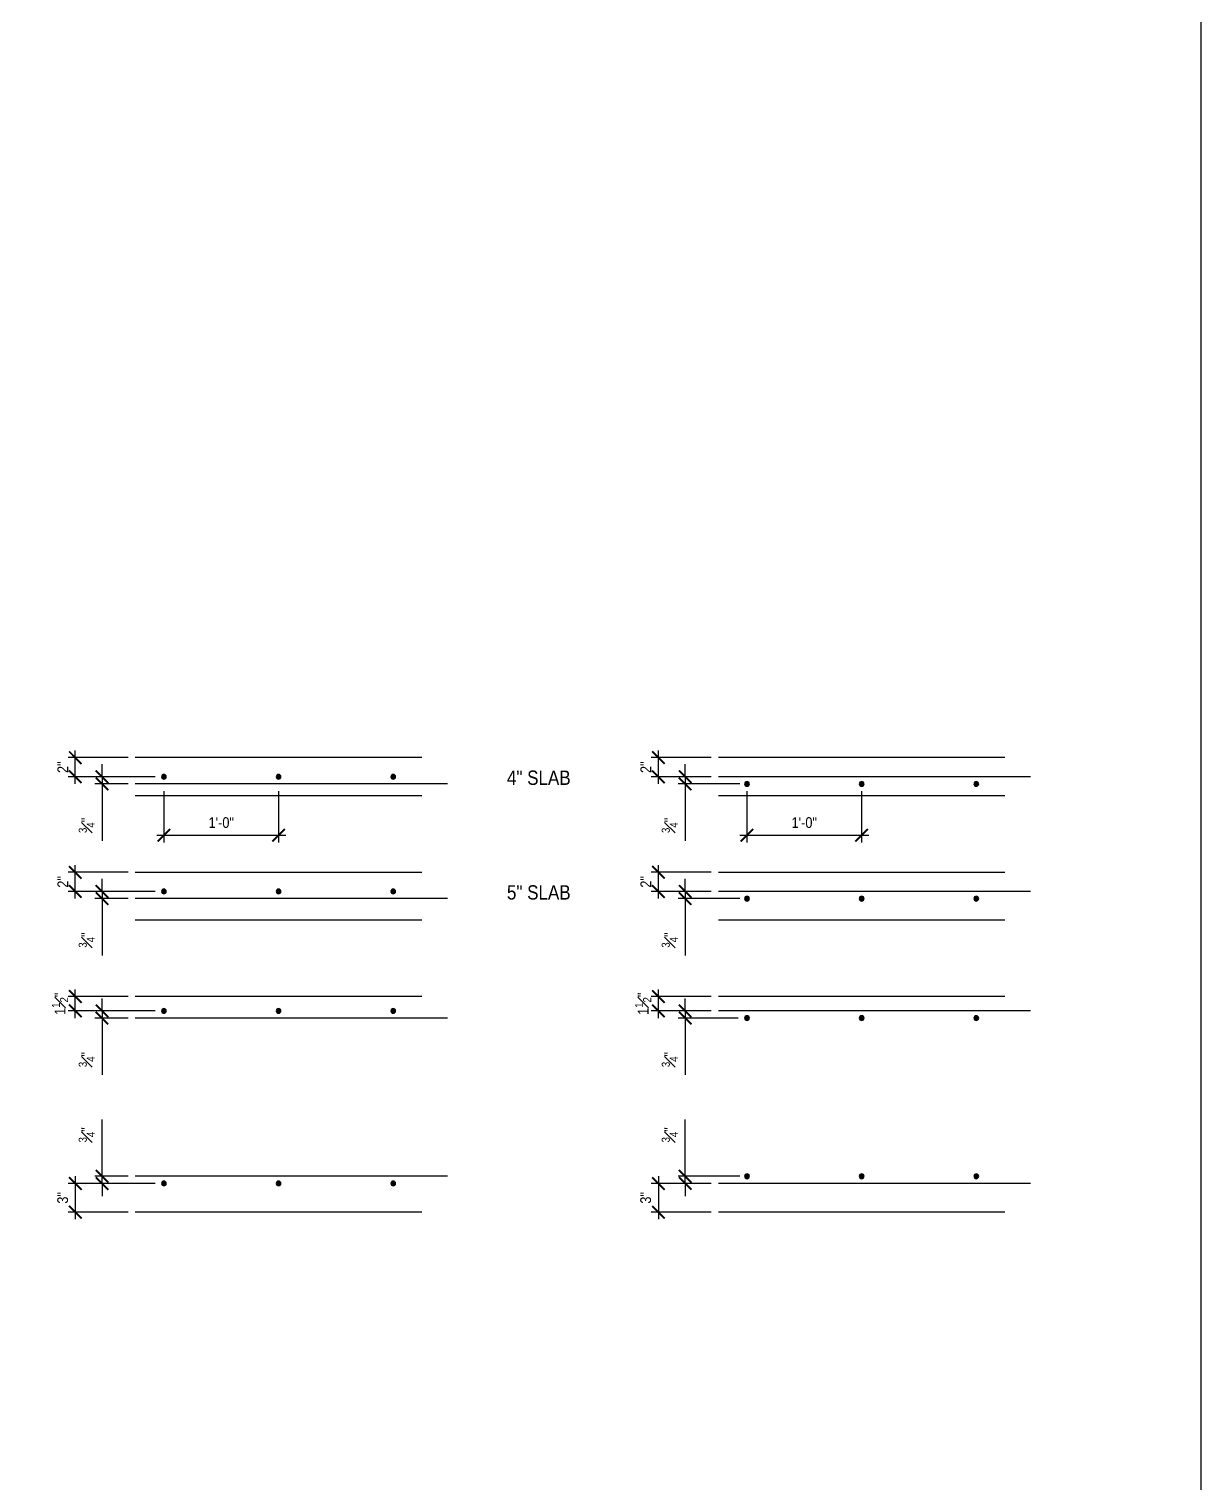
# Model space of a CAD drawing. Header units: inches. Extents: x -2661 to 42767, y -1222 to 9099.
# Drawn here: x 2102.4 to 2225, y 1511.9 to 1664.1 of the extents above; entities that cross this region are included whole.
import ezdxf
from ezdxf import colors
from ezdxf.entities.mleader import LeaderData, LeaderLine
from ezdxf.math import Vec2, Vec3

# ---------------------------------------------------------------- set-up
doc = ezdxf.new("R2010")
doc.units = ezdxf.units.IN
doc.header["$LTSCALE"] = 12
doc.header["$MEASUREMENT"] = 0
doc.header["$PDMODE"] = 3
doc.layers.get('0').update_dxf_attribs({"linetype": 'CONTINUOUS'})
doc.layers.get('DefPoints').update_dxf_attribs({"color": 251, "linetype": 'CONTINUOUS'})
for name, color, linetype in [('S-ANNO-DIMS', 2, 'CONTINUOUS'), ('S-ANNO-NOTE', 4, 'CONTINUOUS'), ('S-CONC', 4, 'CONTINUOUS'), ('S-REBAR', 7, 'CONTINUOUS')]:
    doc.layers.add(name, color=color, linetype=linetype)
doc.layers.add('S-ANNO-NONPLOT', color=253, linetype='CONTINUOUS', plot=False, transparency=0.5)
doc.styles.add('Arial', font='arial.ttf', dxfattribs={"width": 0.85})
doc.dimstyles.new('DIM-12_Se', dxfattribs={"dimscale": 12, "dimtxt": 0.09375, "dimasz": 0.109375, "dimexe": 0.0625, "dimexo": 0.0625, "dimgap": 0.0625, "dimtad": 1, "dimdec": 4, "dimzin": 11, "dimdsep": 46, "dimlunit": 4, "dimtxsty": 'Arial', "dimblk": 'ARCHTICK', "dimcen": 0.125, "dimdle": 0.0625, "dimclrd": 256, "dimclre": 256, "dimclrt": 4, "dimadec": 0, "dimazin": 0, "dimtfac": 0.75, "dimtdec": 4, "dimtmove": 0, "dimatfit": 3, "dimfxl": 1, "dimfrac": 1, "dimtolj": 1, "dimtzin": 0, "dimarcsym": 0})

# ---------------------------------------------------------------- blocks, each defined once
blk = doc.blocks.new('_ARCHTICK')
at = {"color": 0, "linetype": 'ByBlock', "const_width": 0.15}
blk.add_lwpolyline([(-0.5, -0.5), (0.5, 0.5)], dxfattribs=at)
blk = doc.blocks.new('*D2206')
at = {"layer": 'DefPoints', "color": 0, "transparency": 16777216}
for p in [(26025.5, 2342.59), (26031.77, 2342.59), (26031.77, 2340.59)]:
    blk.add_point(p, dxfattribs=at)
at = {"layer": 'S-ANNO-DIMS', "lineweight": -2, "transparency": 16777216}
for p, q in [((26025.5, 2339.84), (26025.5, 2343.34)), ((26031.02, 2342.59), (26024.75, 2342.59)), ((26031.02, 2340.59), (26024.75, 2340.59))]:
    blk.add_line(p, q, dxfattribs=at)
at = {"layer": 'S-ANNO-DIMS', "lineweight": -2, "transparency": 16777216, "xscale": 1.3125, "yscale": 1.3125, "zscale": 1.3125}
for p, rotation in [((26025.5, 2342.59), 90), ((26025.5, 2340.59), 270)]:
    blk.add_blockref('_ARCHTICK', p, dxfattribs=dict(at, rotation=rotation))
at = {"layer": 'S-ANNO-DIMS', "color": 4, "transparency": 16777216, "insert": (26024.18, 2341.59), "char_height": 1.125, "attachment_point": 5, "rotation": 90, "style": 'Arial'}
blk.add_mtext('\\A1;2"', dxfattribs=at)
blk = doc.blocks.new('*D2207')
at = {"layer": 'DefPoints', "color": 0, "transparency": 16777216}
for p in [(26034.77, 2351.84), (26046.77, 2351.84), (26046.77, 2346.47)]:
    blk.add_point(p, dxfattribs=at)
at = {"layer": 'S-ANNO-DIMS', "lineweight": -2, "transparency": 16777216}
for p, q in [((26034.77, 2351.09), (26034.77, 2345.72)), ((26046.77, 2351.09), (26046.77, 2345.72)), ((26034.02, 2346.47), (26047.52, 2346.47))]:
    blk.add_line(p, q, dxfattribs=at)
at = {"layer": 'S-ANNO-DIMS', "lineweight": -2, "transparency": 16777216, "xscale": 1.3125, "yscale": 1.3125, "zscale": 1.3125, "rotation": 180}
blk.add_blockref('_ARCHTICK', (26034.77, 2346.47), dxfattribs=at)
at = {"layer": 'S-ANNO-DIMS', "lineweight": -2, "transparency": 16777216, "xscale": 1.3125, "yscale": 1.3125, "zscale": 1.3125}
blk.add_blockref('_ARCHTICK', (26046.77, 2346.47), dxfattribs=at)
at = {"layer": 'S-ANNO-DIMS', "color": 4, "transparency": 16777216, "insert": (26040.77, 2347.79), "char_height": 1.125, "attachment_point": 5, "style": 'Arial'}
blk.add_mtext('\\A1;1\'-0"', dxfattribs=at)
blk = doc.blocks.new('*D2208')
at = {"layer": 'DefPoints', "color": 0, "transparency": 16777216}
for p in [(26025.5, 2354.59), (26031.77, 2354.59), (26031.77, 2352.59)]:
    blk.add_point(p, dxfattribs=at)
at = {"layer": 'S-ANNO-DIMS', "lineweight": -2, "transparency": 16777216}
for p, q in [((26025.5, 2351.84), (26025.5, 2355.34)), ((26031.02, 2354.59), (26024.75, 2354.59)), ((26031.02, 2352.59), (26024.75, 2352.59))]:
    blk.add_line(p, q, dxfattribs=at)
at = {"layer": 'S-ANNO-DIMS', "lineweight": -2, "transparency": 16777216, "xscale": 1.3125, "yscale": 1.3125, "zscale": 1.3125}
for p, rotation in [((26025.5, 2354.59), 90), ((26025.5, 2352.59), 270)]:
    blk.add_blockref('_ARCHTICK', p, dxfattribs=dict(at, rotation=rotation))
at = {"layer": 'S-ANNO-DIMS', "color": 4, "transparency": 16777216, "insert": (26024.18, 2353.59), "char_height": 1.125, "attachment_point": 5, "rotation": 90, "style": 'Arial'}
blk.add_mtext('\\A1;2"', dxfattribs=at)
blk = doc.blocks.new('*D2209')
at = {"layer": 'DefPoints', "color": 0, "transparency": 16777216}
for p in [(26028.3, 2340.59), (26031.77, 2340.59), (26034.77, 2339.84)]:
    blk.add_point(p, dxfattribs=at)
at = {"layer": 'S-ANNO-DIMS', "lineweight": -2, "transparency": 16777216}
for p, q in [((26028.3, 2340.59), (26028.3, 2341.9)), ((26031.02, 2340.59), (26027.55, 2340.59)), ((26034.02, 2339.84), (26027.55, 2339.84)), ((26028.3, 2340.59), (26028.3, 2339.84)), ((26028.3, 2339.84), (26028.3, 2333.9))]:
    blk.add_line(p, q, dxfattribs=at)
at = {"layer": 'S-ANNO-DIMS', "lineweight": -2, "transparency": 16777216, "xscale": 1.3125, "yscale": 1.3125, "zscale": 1.3125}
for p, rotation in [((26028.3, 2340.59), 270), ((26028.3, 2339.84), 90)]:
    blk.add_blockref('_ARCHTICK', p, dxfattribs=dict(at, rotation=rotation))
at = {"layer": 'S-ANNO-DIMS', "color": 4, "transparency": 16777216, "insert": (26026.69, 2335.5), "char_height": 1.125, "attachment_point": 5, "rotation": 90, "style": 'Arial'}
blk.add_mtext('\\A1;{\\H0.75x;\\S3#4;}"', dxfattribs=at)
blk = doc.blocks.new('*D2210')
at = {"layer": 'DefPoints', "color": 0, "transparency": 16777216}
for p in [(26028.3, 2352.59), (26031.77, 2352.59), (26034.77, 2351.84)]:
    blk.add_point(p, dxfattribs=at)
at = {"layer": 'S-ANNO-DIMS', "lineweight": -2, "transparency": 16777216}
for p, q in [((26028.3, 2352.59), (26028.3, 2353.9)), ((26031.02, 2352.59), (26027.55, 2352.59)), ((26028.3, 2352.59), (26028.3, 2351.84)), ((26034.02, 2351.84), (26027.55, 2351.84)), ((26028.3, 2351.84), (26028.3, 2345.9))]:
    blk.add_line(p, q, dxfattribs=at)
at = {"layer": 'S-ANNO-DIMS', "lineweight": -2, "transparency": 16777216, "xscale": 1.3125, "yscale": 1.3125, "zscale": 1.3125}
for p, rotation in [((26028.3, 2352.59), 270), ((26028.3, 2351.84), 90)]:
    blk.add_blockref('_ARCHTICK', p, dxfattribs=dict(at, rotation=rotation))
at = {"layer": 'S-ANNO-DIMS', "color": 4, "transparency": 16777216, "insert": (26026.69, 2347.5), "char_height": 1.125, "attachment_point": 5, "rotation": 90, "style": 'Arial'}
blk.add_mtext('\\A1;{\\H0.75x;\\S3#4;}"', dxfattribs=at)
blk = doc.blocks.new('*D2211')
at = {"layer": 'DefPoints', "color": 0, "transparency": 16777216}
for p in [(25964.46, 2342.59), (25970.74, 2342.59), (25970.74, 2340.59)]:
    blk.add_point(p, dxfattribs=at)
at = {"layer": 'S-ANNO-DIMS', "lineweight": -2, "transparency": 16777216}
for p, q in [((25964.46, 2339.84), (25964.46, 2343.34)), ((25969.99, 2342.59), (25963.71, 2342.59)), ((25969.99, 2340.59), (25963.71, 2340.59))]:
    blk.add_line(p, q, dxfattribs=at)
at = {"layer": 'S-ANNO-DIMS', "lineweight": -2, "transparency": 16777216, "xscale": 1.3125, "yscale": 1.3125, "zscale": 1.3125}
for p, rotation in [((25964.46, 2342.59), 90), ((25964.46, 2340.59), 270)]:
    blk.add_blockref('_ARCHTICK', p, dxfattribs=dict(at, rotation=rotation))
at = {"layer": 'S-ANNO-DIMS', "color": 4, "transparency": 16777216, "insert": (25963.15, 2341.59), "char_height": 1.125, "attachment_point": 5, "rotation": 90, "style": 'Arial'}
blk.add_mtext('\\A1;2"', dxfattribs=at)
blk = doc.blocks.new('*D2212')
at = {"layer": 'DefPoints', "color": 0, "transparency": 16777216}
for p in [(25973.74, 2351.84), (25985.74, 2351.84), (25985.74, 2346.47)]:
    blk.add_point(p, dxfattribs=at)
at = {"layer": 'S-ANNO-DIMS', "lineweight": -2, "transparency": 16777216}
for p, q in [((25973.74, 2351.09), (25973.74, 2345.72)), ((25985.74, 2351.09), (25985.74, 2345.72)), ((25972.99, 2346.47), (25986.49, 2346.47))]:
    blk.add_line(p, q, dxfattribs=at)
at = {"layer": 'S-ANNO-DIMS', "lineweight": -2, "transparency": 16777216, "xscale": 1.3125, "yscale": 1.3125, "zscale": 1.3125, "rotation": 180}
blk.add_blockref('_ARCHTICK', (25973.74, 2346.47), dxfattribs=at)
at = {"layer": 'S-ANNO-DIMS', "lineweight": -2, "transparency": 16777216, "xscale": 1.3125, "yscale": 1.3125, "zscale": 1.3125}
blk.add_blockref('_ARCHTICK', (25985.74, 2346.47), dxfattribs=at)
at = {"layer": 'S-ANNO-DIMS', "color": 4, "transparency": 16777216, "insert": (25979.74, 2347.79), "char_height": 1.125, "attachment_point": 5, "style": 'Arial'}
blk.add_mtext('\\A1;1\'-0"', dxfattribs=at)
blk = doc.blocks.new('*D2213')
at = {"layer": 'DefPoints', "color": 0, "transparency": 16777216}
for p in [(25964.46, 2354.59), (25970.74, 2354.59), (25970.74, 2352.59)]:
    blk.add_point(p, dxfattribs=at)
at = {"layer": 'S-ANNO-DIMS', "lineweight": -2, "transparency": 16777216}
for p, q in [((25964.46, 2351.84), (25964.46, 2355.34)), ((25969.99, 2354.59), (25963.71, 2354.59)), ((25969.99, 2352.59), (25963.71, 2352.59))]:
    blk.add_line(p, q, dxfattribs=at)
at = {"layer": 'S-ANNO-DIMS', "lineweight": -2, "transparency": 16777216, "xscale": 1.3125, "yscale": 1.3125, "zscale": 1.3125}
for p, rotation in [((25964.46, 2354.59), 90), ((25964.46, 2352.59), 270)]:
    blk.add_blockref('_ARCHTICK', p, dxfattribs=dict(at, rotation=rotation))
at = {"layer": 'S-ANNO-DIMS', "color": 4, "transparency": 16777216, "insert": (25963.15, 2353.59), "char_height": 1.125, "attachment_point": 5, "rotation": 90, "style": 'Arial'}
blk.add_mtext('\\A1;2"', dxfattribs=at)
blk = doc.blocks.new('*D2214')
at = {"layer": 'DefPoints', "color": 0, "transparency": 16777216}
for p in [(25967.26, 2340.59), (25970.74, 2339.84), (25973.58, 2340.59)]:
    blk.add_point(p, dxfattribs=at)
at = {"layer": 'S-ANNO-DIMS', "lineweight": -2, "transparency": 16777216}
for p, q in [((25967.26, 2340.59), (25967.26, 2341.9)), ((25972.83, 2340.59), (25966.51, 2340.59)), ((25969.99, 2339.84), (25966.51, 2339.84)), ((25967.26, 2340.59), (25967.26, 2339.84)), ((25967.26, 2339.84), (25967.26, 2333.9))]:
    blk.add_line(p, q, dxfattribs=at)
at = {"layer": 'S-ANNO-DIMS', "lineweight": -2, "transparency": 16777216, "xscale": 1.3125, "yscale": 1.3125, "zscale": 1.3125}
for p, rotation in [((25967.26, 2340.59), 270), ((25967.26, 2339.84), 90)]:
    blk.add_blockref('_ARCHTICK', p, dxfattribs=dict(at, rotation=rotation))
at = {"layer": 'S-ANNO-DIMS', "color": 4, "transparency": 16777216, "insert": (25965.66, 2335.5), "char_height": 1.125, "attachment_point": 5, "rotation": 90, "style": 'Arial'}
blk.add_mtext('\\A1;{\\H0.75x;\\S3#4;}"', dxfattribs=at)
blk = doc.blocks.new('*D2215')
at = {"layer": 'DefPoints', "color": 0, "transparency": 16777216}
for p in [(25967.26, 2352.59), (25973.58, 2352.59), (25970.74, 2351.84)]:
    blk.add_point(p, dxfattribs=at)
at = {"layer": 'S-ANNO-DIMS', "lineweight": -2, "transparency": 16777216}
for p, q in [((25967.26, 2352.59), (25967.26, 2353.9)), ((25972.83, 2352.59), (25966.51, 2352.59)), ((25967.26, 2352.59), (25967.26, 2351.84)), ((25969.99, 2351.84), (25966.51, 2351.84)), ((25967.26, 2351.84), (25967.26, 2345.9))]:
    blk.add_line(p, q, dxfattribs=at)
at = {"layer": 'S-ANNO-DIMS', "lineweight": -2, "transparency": 16777216, "xscale": 1.3125, "yscale": 1.3125, "zscale": 1.3125}
for p, rotation in [((25967.26, 2352.59), 270), ((25967.26, 2351.84), 90)]:
    blk.add_blockref('_ARCHTICK', p, dxfattribs=dict(at, rotation=rotation))
at = {"layer": 'S-ANNO-DIMS', "color": 4, "transparency": 16777216, "insert": (25965.66, 2347.5), "char_height": 1.125, "attachment_point": 5, "rotation": 90, "style": 'Arial'}
blk.add_mtext('\\A1;{\\H0.75x;\\S3#4;}"', dxfattribs=at)
blk = doc.blocks.new('*D2216')
at = {"layer": 'DefPoints', "color": 0, "transparency": 16777216}
for p in [(25964.46, 2329.59), (25970.74, 2329.59), (25970.74, 2328.09)]:
    blk.add_point(p, dxfattribs=at)
at = {"layer": 'S-ANNO-DIMS', "lineweight": -2, "transparency": 16777216}
for p, q in [((25969.99, 2329.59), (25963.71, 2329.59)), ((25964.46, 2327.34), (25964.46, 2330.34)), ((25969.99, 2328.09), (25963.71, 2328.09))]:
    blk.add_line(p, q, dxfattribs=at)
at = {"layer": 'S-ANNO-DIMS', "lineweight": -2, "transparency": 16777216, "xscale": 1.3125, "yscale": 1.3125, "zscale": 1.3125}
for p, rotation in [((25964.46, 2329.59), 90), ((25964.46, 2328.09), 270)]:
    blk.add_blockref('_ARCHTICK', p, dxfattribs=dict(at, rotation=rotation))
at = {"layer": 'S-ANNO-DIMS', "color": 4, "transparency": 16777216, "insert": (25962.86, 2328.84), "char_height": 1.125, "attachment_point": 5, "rotation": 90, "style": 'Arial'}
blk.add_mtext('\\A1;1{\\H0.75x;\\S1#2;}"', dxfattribs=at)
blk = doc.blocks.new('*D2217')
at = {"layer": 'DefPoints', "color": 0, "transparency": 16777216}
for p in [(25967.26, 2328.09), (25973.58, 2328.09), (25970.74, 2327.34)]:
    blk.add_point(p, dxfattribs=at)
at = {"layer": 'S-ANNO-DIMS', "lineweight": -2, "transparency": 16777216}
for p, q in [((25967.26, 2328.09), (25967.26, 2329.4)), ((25972.83, 2328.09), (25966.51, 2328.09)), ((25967.26, 2328.09), (25967.26, 2327.34)), ((25969.99, 2327.34), (25966.51, 2327.34)), ((25967.26, 2327.34), (25967.26, 2321.4))]:
    blk.add_line(p, q, dxfattribs=at)
at = {"layer": 'S-ANNO-DIMS', "lineweight": -2, "transparency": 16777216, "xscale": 1.3125, "yscale": 1.3125, "zscale": 1.3125}
for p, rotation in [((25967.26, 2328.09), 270), ((25967.26, 2327.34), 90)]:
    blk.add_blockref('_ARCHTICK', p, dxfattribs=dict(at, rotation=rotation))
at = {"layer": 'S-ANNO-DIMS', "color": 4, "transparency": 16777216, "insert": (25965.66, 2323), "char_height": 1.125, "attachment_point": 5, "rotation": 90, "style": 'Arial'}
blk.add_mtext('\\A1;{\\H0.75x;\\S3#4;}"', dxfattribs=at)
blk = doc.blocks.new('*D2218')
at = {"layer": 'DefPoints', "color": 0, "transparency": 16777216}
for p in [(26031.77, 2310.03), (26025.5, 2307.03), (26031.77, 2307.03)]:
    blk.add_point(p, dxfattribs=at)
at = {"layer": 'S-ANNO-DIMS', "lineweight": -2, "transparency": 16777216}
for p, q in [((26031.02, 2310.03), (26024.75, 2310.03)), ((26025.5, 2310.78), (26025.5, 2306.28)), ((26031.02, 2307.03), (26024.75, 2307.03))]:
    blk.add_line(p, q, dxfattribs=at)
at = {"layer": 'S-ANNO-DIMS', "lineweight": -2, "transparency": 16777216, "xscale": 1.3125, "yscale": 1.3125, "zscale": 1.3125}
for p, rotation in [((26025.5, 2310.03), 90), ((26025.5, 2307.03), 270)]:
    blk.add_blockref('_ARCHTICK', p, dxfattribs=dict(at, rotation=rotation))
at = {"layer": 'S-ANNO-DIMS', "color": 4, "transparency": 16777216, "insert": (26024.17, 2308.53), "char_height": 1.125, "attachment_point": 5, "rotation": 90, "style": 'Arial'}
blk.add_mtext('\\A1;3"', dxfattribs=at)
blk = doc.blocks.new('*D2219')
at = {"layer": 'DefPoints', "color": 0, "transparency": 16777216}
for p in [(26028.3, 2310.03), (26031.77, 2310.03), (26034.77, 2310.78)]:
    blk.add_point(p, dxfattribs=at)
at = {"layer": 'S-ANNO-DIMS', "lineweight": -2, "transparency": 16777216}
for p, q in [((26028.3, 2310.78), (26028.3, 2316.72)), ((26034.02, 2310.78), (26027.55, 2310.78)), ((26031.02, 2310.03), (26027.55, 2310.03)), ((26028.3, 2310.03), (26028.3, 2310.78)), ((26028.3, 2310.03), (26028.3, 2308.72))]:
    blk.add_line(p, q, dxfattribs=at)
at = {"layer": 'S-ANNO-DIMS', "lineweight": -2, "transparency": 16777216, "xscale": 1.3125, "yscale": 1.3125, "zscale": 1.3125}
for p, rotation in [((26028.3, 2310.78), 270), ((26028.3, 2310.03), 90)]:
    blk.add_blockref('_ARCHTICK', p, dxfattribs=dict(at, rotation=rotation))
at = {"layer": 'S-ANNO-DIMS', "color": 4, "transparency": 16777216, "insert": (26026.69, 2315.12), "char_height": 1.125, "attachment_point": 5, "rotation": 90, "style": 'Arial'}
blk.add_mtext('\\A1;{\\H0.75x;\\S3#4;}"', dxfattribs=at)
blk = doc.blocks.new('*D2220')
at = {"layer": 'DefPoints', "color": 0, "transparency": 16777216}
for p in [(26025.5, 2329.59), (26031.77, 2329.59), (26031.77, 2328.09)]:
    blk.add_point(p, dxfattribs=at)
at = {"layer": 'S-ANNO-DIMS', "lineweight": -2, "transparency": 16777216}
for p, q in [((26031.02, 2329.59), (26024.75, 2329.59)), ((26025.5, 2327.34), (26025.5, 2330.34)), ((26031.02, 2328.09), (26024.75, 2328.09))]:
    blk.add_line(p, q, dxfattribs=at)
at = {"layer": 'S-ANNO-DIMS', "lineweight": -2, "transparency": 16777216, "xscale": 1.3125, "yscale": 1.3125, "zscale": 1.3125}
for p, rotation in [((26025.5, 2329.59), 90), ((26025.5, 2328.09), 270)]:
    blk.add_blockref('_ARCHTICK', p, dxfattribs=dict(at, rotation=rotation))
at = {"layer": 'S-ANNO-DIMS', "color": 4, "transparency": 16777216, "insert": (26023.9, 2328.84), "char_height": 1.125, "attachment_point": 5, "rotation": 90, "style": 'Arial'}
blk.add_mtext('\\A1;1{\\H0.75x;\\S1#2;}"', dxfattribs=at)
blk = doc.blocks.new('*D2221')
at = {"layer": 'DefPoints', "color": 0, "transparency": 16777216}
for p in [(26028.3, 2328.09), (26031.77, 2328.09), (26034.61, 2327.34)]:
    blk.add_point(p, dxfattribs=at)
at = {"layer": 'S-ANNO-DIMS', "lineweight": -2, "transparency": 16777216}
for p, q in [((26028.3, 2328.09), (26028.3, 2329.4)), ((26031.02, 2328.09), (26027.55, 2328.09)), ((26028.3, 2328.09), (26028.3, 2327.34)), ((26033.86, 2327.34), (26027.55, 2327.34)), ((26028.3, 2327.34), (26028.3, 2321.4))]:
    blk.add_line(p, q, dxfattribs=at)
at = {"layer": 'S-ANNO-DIMS', "lineweight": -2, "transparency": 16777216, "xscale": 1.3125, "yscale": 1.3125, "zscale": 1.3125}
for p, rotation in [((26028.3, 2328.09), 270), ((26028.3, 2327.34), 90)]:
    blk.add_blockref('_ARCHTICK', p, dxfattribs=dict(at, rotation=rotation))
at = {"layer": 'S-ANNO-DIMS', "color": 4, "transparency": 16777216, "insert": (26026.69, 2323), "char_height": 1.125, "attachment_point": 5, "rotation": 90, "style": 'Arial'}
blk.add_mtext('\\A1;{\\H0.75x;\\S3#4;}"', dxfattribs=at)
blk = doc.blocks.new('*D2222')
at = {"layer": 'DefPoints', "color": 0, "transparency": 16777216}
for p in [(25970.74, 2310.03), (25964.46, 2307.03), (25970.74, 2307.03)]:
    blk.add_point(p, dxfattribs=at)
at = {"layer": 'S-ANNO-DIMS', "lineweight": -2, "transparency": 16777216}
for p, q in [((25969.99, 2310.03), (25963.71, 2310.03)), ((25964.46, 2310.78), (25964.46, 2306.28)), ((25969.99, 2307.03), (25963.71, 2307.03))]:
    blk.add_line(p, q, dxfattribs=at)
at = {"layer": 'S-ANNO-DIMS', "lineweight": -2, "transparency": 16777216, "xscale": 1.3125, "yscale": 1.3125, "zscale": 1.3125}
for p, rotation in [((25964.46, 2310.03), 90), ((25964.46, 2307.03), 270)]:
    blk.add_blockref('_ARCHTICK', p, dxfattribs=dict(at, rotation=rotation))
at = {"layer": 'S-ANNO-DIMS', "color": 4, "transparency": 16777216, "insert": (25963.14, 2308.53), "char_height": 1.125, "attachment_point": 5, "rotation": 90, "style": 'Arial'}
blk.add_mtext('\\A1;3"', dxfattribs=at)
blk = doc.blocks.new('*D2223')
at = {"layer": 'DefPoints', "color": 0, "transparency": 16777216}
for p in [(25967.26, 2310.03), (25970.74, 2310.78), (25973.58, 2310.03)]:
    blk.add_point(p, dxfattribs=at)
at = {"layer": 'S-ANNO-DIMS', "lineweight": -2, "transparency": 16777216}
for p, q in [((25967.26, 2310.78), (25967.26, 2316.72)), ((25969.99, 2310.78), (25966.51, 2310.78)), ((25972.83, 2310.03), (25966.51, 2310.03)), ((25967.26, 2310.03), (25967.26, 2310.78)), ((25967.26, 2310.03), (25967.26, 2308.72))]:
    blk.add_line(p, q, dxfattribs=at)
at = {"layer": 'S-ANNO-DIMS', "lineweight": -2, "transparency": 16777216, "xscale": 1.3125, "yscale": 1.3125, "zscale": 1.3125}
for p, rotation in [((25967.26, 2310.78), 270), ((25967.26, 2310.03), 90)]:
    blk.add_blockref('_ARCHTICK', p, dxfattribs=dict(at, rotation=rotation))
at = {"layer": 'S-ANNO-DIMS', "color": 4, "transparency": 16777216, "insert": (25965.66, 2315.12), "char_height": 1.125, "attachment_point": 5, "rotation": 90, "style": 'Arial'}
blk.add_mtext('\\A1;{\\H0.75x;\\S3#4;}"', dxfattribs=at)
blk = doc.blocks.new('*U285')
h = blk.add_hatch(color=256)
h.dxf.hatch_style = 1
h.paths.add_polyline_path([(0.25, 0, 1), (-0.25, 0, 1)])
at = {"color": 0}
blk.add_circle((0, 0), 0.25, dxfattribs=at)
blk = doc.blocks.new('WALL_TOP PLATE_2x4')
at = {"layer": 'S-ANNO-NOTE'}
ml = blk.add_multileader_mtext('Standard', dxfattribs=at)
ml.set_content('{\\C4;E.N.}', color=4, style='Arial')
ml.set_leader_properties(color=2)
ml.build(insert=Vec2(0, 0))
ml.multileader.update_dxf_attribs({"dogleg_length": 0.36, "arrow_head_size": 1.31, "scale": 12})
ctx = ml.context
ctx.base_point, ctx.scale, ctx.char_height, ctx.arrow_head_size, ctx.landing_gap_size, ctx.plane_origin = Vec3(13.91, -10.82), 12, 1.125, 1.31, 1.08, Vec3(-31.17, 289.35)
notes = []
notes.append((ctx, [(0, (1, 1, 0), (12.41, -10.82), (1, 0), 1.5, [(0, [(0.75, -0.75)], 0, [])])]))
ctx.mtext.insert, ctx.mtext.width, ctx.mtext.flow_direction = Vec3(14.99, -10.26), 17.75, 5
for ctx, leaders in notes:
    for number, flags, end, landing, length, lines in leaders:
        leader = LeaderData()
        leader.index, (leader.has_last_leader_line, leader.has_dogleg_vector, leader.attachment_direction) = number, flags
        leader.last_leader_point, leader.dogleg_vector, leader.dogleg_length = Vec3(end), Vec3(landing), length
        for number, points, colour, breaks in lines:
            line = LeaderLine()
            line.index, line.vertices, line.color, line.breaks = number, Vec3.list(points), colors.encode_raw_color(colour), breaks
            leader.lines.append(line)
        ctx.leaders.append(leader)
blk = doc.blocks.new('WALL_TOP PLATE_2x4 ALT')
at = {"layer": 'S-ANNO-NOTE'}
ml = blk.add_multileader_mtext('Standard', dxfattribs=at)
ml.set_content('{\\C4;E.N.}', color=4, style='Arial')
ml.set_leader_properties(color=2)
ml.build(insert=Vec2(0, 0))
ml.multileader.update_dxf_attribs({"dogleg_length": 0.36, "arrow_head_size": 1.31, "scale": 12})
ctx = ml.context
ctx.base_point, ctx.scale, ctx.char_height, ctx.arrow_head_size, ctx.landing_gap_size, ctx.plane_origin = Vec3(13.91, -10.82), 12, 1.125, 1.31, 1.08, Vec3(-31.17, 289.35)
notes = []
notes.append((ctx, [(0, (1, 1, 0), (12.41, -10.82), (1, 0), 1.5, [(0, [(0.75, -0.75)], 0, [])])]))
ctx.mtext.insert, ctx.mtext.width, ctx.mtext.flow_direction = Vec3(14.99, -10.26), 17.75, 5
for ctx, leaders in notes:
    for number, flags, end, landing, length, lines in leaders:
        leader = LeaderData()
        leader.index, (leader.has_last_leader_line, leader.has_dogleg_vector, leader.attachment_direction) = number, flags
        leader.last_leader_point, leader.dogleg_vector, leader.dogleg_length = Vec3(end), Vec3(landing), length
        for number, points, colour, breaks in lines:
            line = LeaderLine()
            line.index, line.vertices, line.color, line.breaks = number, Vec3.list(points), colors.encode_raw_color(colour), breaks
            leader.lines.append(line)
        ctx.leaders.append(leader)
blk = doc.blocks.new('A$C26184f70')
at = {"layer": 'S-CONC'}
for p, q in [((158.4467, -328.14168), (128.4467, -328.14168)), ((219.48368, -328.14168), (189.48368, -328.14168)), ((158.4467, -332.14168), (128.4467, -332.14168)), ((219.48368, -332.14168), (189.48368, -332.14168)), ((158.4467, -340.14168), (128.4467, -340.14168)), ((219.48368, -340.14168), (189.48368, -340.14168)), ((158.4467, -345.14168), (128.4467, -345.14168)), ((219.48368, -345.14168), (189.48368, -345.14168)), ((158.4467, -353.14168), (128.4467, -353.14168)), ((219.48368, -353.14168), (189.48368, -353.14168)), ((158.4467, -375.69774), (128.4467, -375.69774)), ((219.48368, -375.69774), (189.48368, -375.69774))]:
    blk.add_line(p, q, dxfattribs=at)
at = {"layer": 'S-REBAR'}
for points in [[(161.13628, -330.89168), (128.4467, -330.89168)], [(222.17326, -330.14168), (189.48368, -330.14168)], [(222.17326, -342.14168), (189.48368, -342.14168)], [(161.13628, -342.89168), (128.4467, -342.89168)], [(161.13628, -355.39168), (128.4467, -355.39168)], [(222.17326, -354.64168), (189.48368, -354.64168)], [(161.13628, -371.94774), (128.4467, -371.94774)], [(222.17326, -372.69774), (189.48368, -372.69774)]]:
    blk.add_lwpolyline(points, dxfattribs=at)
at = {"layer": 'S-REBAR', "linetype": 'ByBlock', "xscale": -1, "rotation": 180}
for p in [(131.4467, -330.14168), (143.4467, -330.14168), (155.4467, -330.14168), (192.48368, -330.89168), (204.48368, -330.89168), (216.48368, -330.89168), (131.4467, -342.14168), (143.4467, -342.14168), (155.4467, -342.14168), (192.48368, -342.89168), (204.48368, -342.89168), (216.48368, -342.89168), (131.4467, -354.64168), (143.4467, -354.64168), (155.4467, -354.64168), (192.48368, -355.39168), (204.48368, -355.39168), (216.48368, -355.39168), (131.4467, -372.69774), (143.4467, -372.69774), (155.4467, -372.69774), (192.48368, -371.94774), (204.48368, -371.94774), (216.48368, -371.94774)]:
    blk.add_blockref('*U285', p, dxfattribs=at)
at = {"layer": 'S-ANNO-NOTE', "color": 191, "char_height": 1.5, "width": 26.625, "attachment_point": 1, "style": 'Arial'}
for s, insert in [('4" SLAB', (167.35162, -329.49124)), ('5" SLAB', (167.35162, -341.49124))]:
    blk.add_mtext(s, dxfattribs=dict(at, insert=insert))
at = {"layer": 'S-ANNO-DIMS'}
for base, p1, p2, picture, middle in [((122.17127, -328.14168), (128.4467, -330.14168), (128.4467, -328.14168), '*D2213', (122.17127, -329.14168)), ((183.20825, -328.14168), (189.48368, -330.14168), (189.48368, -328.14168), '*D2208', (183.20825, -329.14168)), ((124.97034, -330.14168), (128.4467, -330.89168), (131.28732, -330.14168), '*D2215', (124.97034, -335.22695)), ((186.00732, -330.14168), (192.48368, -330.89168), (189.48368, -330.14168), '*D2210', (186.00732, -335.22695)), ((122.17127, -340.14168), (128.4467, -342.14168), (128.4467, -340.14168), '*D2211', (122.17127, -341.14168)), ((183.20825, -340.14168), (189.48368, -342.14168), (189.48368, -340.14168), '*D2206', (183.20825, -341.14168)), ((124.97034, -342.14168), (128.4467, -342.89168), (131.28732, -342.14168), '*D2214', (124.97034, -347.22695)), ((186.00732, -342.14168), (192.48368, -342.89168), (189.48368, -342.14168), '*D2209', (186.00732, -347.22695)), ((122.17127, -353.14168), (128.4467, -354.64168), (128.4467, -353.14168), '*D2216', (122.17127, -353.89168)), ((183.20825, -353.14168), (189.48368, -354.64168), (189.48368, -353.14168), '*D2220', (183.20825, -353.89168)), ((124.97034, -354.64168), (128.4467, -355.39168), (131.28732, -354.64168), '*D2217', (124.97034, -359.72695)), ((186.00732, -354.64168), (192.3243, -355.39168), (189.48368, -354.64168), '*D2221', (186.00732, -359.72695)), ((124.97034, -372.69774), (128.4467, -371.94774), (131.28732, -372.69774), '*D2223', (124.97034, -367.61247)), ((186.00732, -372.69774), (192.48368, -371.94774), (189.48368, -372.69774), '*D2219', (186.00732, -367.61247)), ((122.17127, -375.69774), (128.4467, -372.69774), (128.4467, -375.69774), '*D2222', (122.17127, -374.19774)), ((183.20825, -375.69774), (189.48368, -372.69774), (189.48368, -375.69774), '*D2218', (183.20825, -374.19774))]:
    dim = blk.add_linear_dim(base=base, p1=p1, p2=p2, angle=90, dimstyle='DIM-12_Se', dxfattribs=at)
    dim.commit()
    dim.dimension.update_dxf_attribs({"geometry": picture, "text_midpoint": middle, "dimtype": 128, "insert": (-25842.2903, -2682.73077)})
for base, p1, p2, picture, middle in [((143.4467, -336.26455), (131.4467, -330.89168), (143.4467, -330.89168), '*D2212', (137.4467, -334.94016)), ((204.48368, -336.26455), (192.48368, -330.89168), (204.48368, -330.89168), '*D2207', (198.48368, -334.94016))]:
    dim = blk.add_linear_dim(base=base, p1=p1, p2=p2, dimstyle='DIM-12_Se', dxfattribs=at)
    dim.commit()
    dim.dimension.update_dxf_attribs({"geometry": picture, "text_midpoint": middle, "insert": (-25842.2903, -2682.73077)})

msp = doc.modelspace()

# ---------------------------------------------------------------- linework, layer by layer
at = {"layer": 'S-ANNO-NONPLOT'}
msp.add_line((2225.0403, 2012.36325), (2225.0403, 940.00328), dxfattribs=at)

# ---------------------------------------------------------------- block references
for name, p in [('A$C26184f70', (1985.0403, 1915.95677)), ('WALL_TOP PLATE_2x4 ALT', (1931.80984, 1590.05019))]:
    msp.add_blockref(name, p)
at = {"layer": 'S-ANNO-NOTE', "color": 0, "linetype": 'ByBlock'}
msp.add_blockref('WALL_TOP PLATE_2x4', (1931.80984, 1549.96758), dxfattribs=at)

doc.saveas('drawing.dxf')
